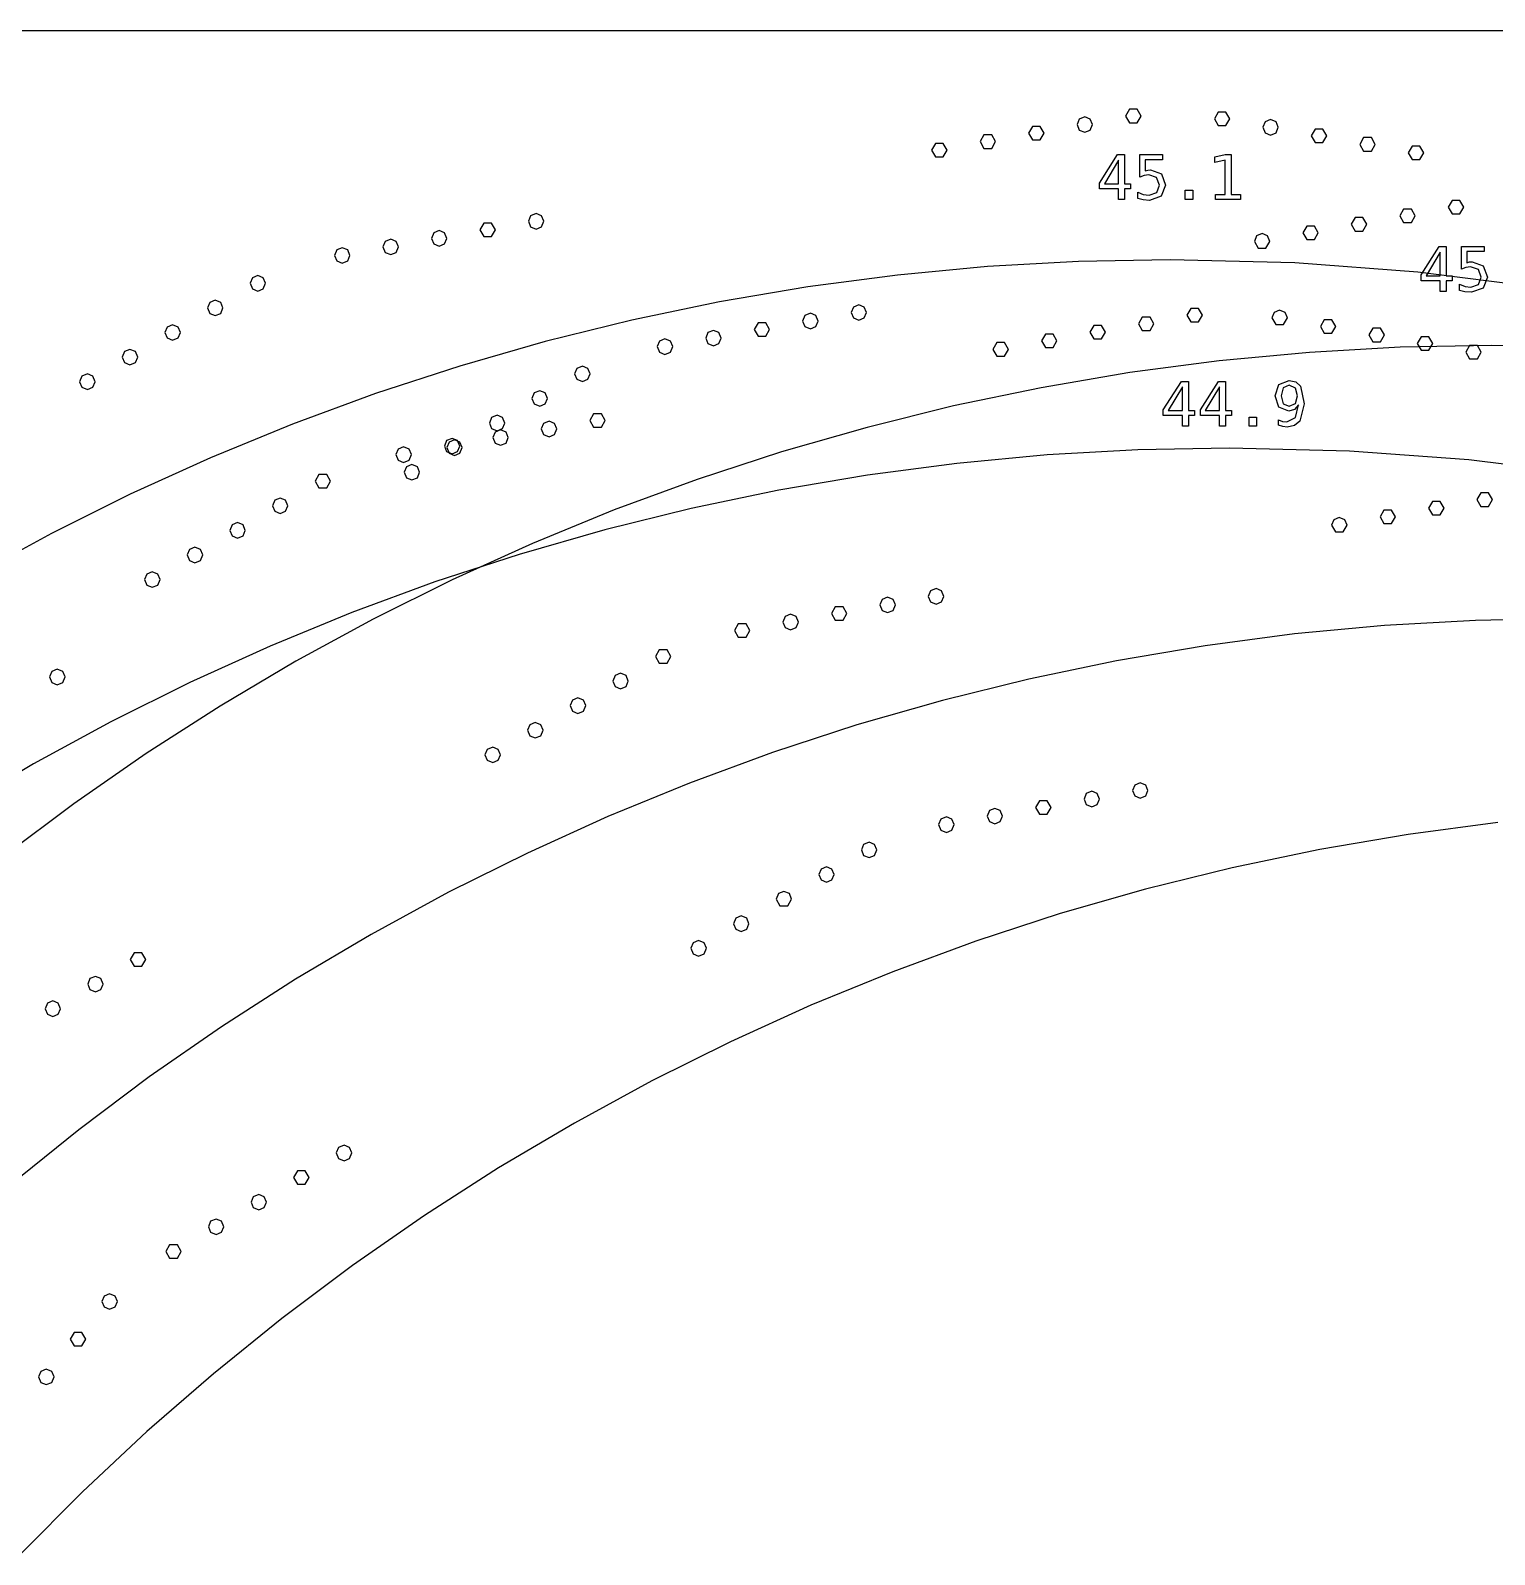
# Model space of a CAD drawing. Extents: x 0 to 302, y 3 to 305.
# Drawn here: x 75.6 to 151.2, y 226.1 to 304.7 of the extents above; entities that cross this region are included whole.
import ezdxf

# ---------------------------------------------------------------- set-up
doc = ezdxf.new("R2010")
doc.units = 0

msp = doc.modelspace()

# ---------------------------------------------------------------- linework, layer by layer
at = {"layer": '44.7', "color": 210}
msp.add_lwpolyline([(5.124733, 304.748579), (297.135278, 304.748579)], dxfattribs=at)
at = {"layer": '44.7', "color": 170}
msp.add_lwpolyline([(151.362579, 263.856522), (146.748879, 263.247986), (142.179914, 262.471403), (137.659578, 261.529372), (133.19176, 260.424495), (128.780354, 259.159371), (124.42925, 257.736601), (120.142341, 256.158785), (115.923518, 254.428523), (111.776673, 252.548416), (107.705696, 250.521064), (103.714481, 248.349067), (99.806919, 246.035026), (95.986901, 243.581542), (92.258319, 240.991213), (88.625064, 238.266641), (85.091029, 235.410426), (81.660105, 232.425169), (78.336184, 229.313469), (75.123157, 226.077927)], dxfattribs=at)
at = {"layer": '44.8', "color": 170}
msp.add_lwpolyline([(154.94679, 274.38871), (150.222231, 274.299919), (145.530734, 274.035279), (140.876189, 273.597392), (136.262489, 272.988856), (131.693524, 272.212273), (127.173188, 271.270242), (122.70537, 270.165365), (118.293964, 268.900241), (113.94286, 267.477471), (109.655951, 265.899655), (105.437128, 264.169393), (101.290283, 262.289286), (97.219306, 260.261934), (93.228091, 258.089937), (89.320529, 255.775896), (85.500511, 253.322412), (81.771929, 250.732083), (78.138674, 248.007511), (74.604639, 245.151296)], dxfattribs=at)
at = {"layer": '44.9', "color": 170}
for points in [[(135.03875, 286.6362), (135.40152, 286.6362), (135.40152, 285.127764), (135.71003, 285.127764), (135.71003, 284.873516), (135.40152, 284.873516), (135.40152, 284.321612), (135.08991, 284.321612), (135.08991, 284.873516), (134.10858, 284.873516), (134.10858, 285.169622), (135.03875, 286.6362)], [(136.9503, 286.6362), (137.31307, 286.6362), (137.31307, 285.127764), (137.62158, 285.127764), (137.62158, 284.873516), (137.31307, 284.873516), (137.31307, 284.321612), (137.00146, 284.321612), (137.00146, 284.873516), (136.02013, 284.873516), (136.02013, 285.169622), (136.9503, 286.6362)], [(140.05089, 284.369671), (140.05089, 284.658026), (140.25863, 284.569656), (140.48807, 284.540196), (140.93766, 284.763439), (141.09113, 285.423863), (140.8865, 285.185118), (140.58419, 285.102958), (140.06484, 285.309147), (139.88191, 285.893607), (140.06949, 286.471866), (140.60279, 286.678055), (140.951995, 286.605579), (141.19345, 286.388151), (141.38104, 285.476578), (141.1547, 284.58361), (140.878743, 284.353392), (140.50047, 284.276652), (140.27258, 284.301452), (140.05089, 284.369662), (140.05089, 284.369671)], [(140.60899, 285.347906), (140.92215, 285.492083), (141.03687, 285.890509), (140.92215, 286.288934), (140.60899, 286.433111), (140.29583, 286.295135), (140.19041, 285.890509), (140.29428, 285.484332), (140.60899, 285.347906), (140.60899, 285.347906)], [(135.08995, 286.350946), (134.35976, 285.127764), (135.08995, 285.127764), (135.08995, 286.350946)], [(137.00142, 286.350946), (136.27123, 285.127764), (137.00142, 285.127764), (137.00142, 286.350946)], [(138.5316, 284.794452), (138.92227, 284.794452), (138.92227, 284.321612), (138.5316, 284.321612), (138.5316, 284.794452)], [(137.52394, 283.19069), (132.799381, 283.101899), (128.107884, 282.837259), (123.453339, 282.399372), (118.839639, 281.790836), (114.270674, 281.014253), (109.750338, 280.072222), (105.28252, 278.967345), (100.871114, 277.702221), (96.52001, 276.279451), (92.233101, 274.701635), (88.014278, 272.971373), (83.867433, 271.091266), (79.796456, 269.063914), (75.805241, 266.891917), (71.897679, 264.577876)], [(155.982661, 281.820806), (149.878654, 282.579023), (143.722332, 283.037066), (137.52394, 283.19069), (137.52394, 283.19069)]]:
    msp.add_lwpolyline(points, dxfattribs=at)
at = {"layer": '45.0', "color": 170}
msp.add_lwpolyline([(148.34962, 293.594667), (148.71239, 293.594667), (148.71239, 292.086232), (149.0209, 292.086232), (149.0209, 291.831984), (148.71239, 291.831984), (148.71239, 291.28008), (148.40078, 291.28008), (148.40078, 291.831984), (147.41944, 291.831984), (147.41944, 292.12809), (148.34962, 293.594667)], close=True, dxfattribs=at)
for points in [[(149.49373, 293.594667), (150.66576, 293.594667), (150.66576, 293.331117), (149.77899, 293.331117), (149.77899, 292.76216), (149.91231, 292.79782), (150.04874, 292.81022), (150.61925, 292.59783), (150.83009, 292.022671), (150.60839, 291.445962), (150.00533, 291.235122), (149.66737, 291.259922), (149.39452, 291.334332), (149.39452, 291.652142), (149.68132, 291.53587), (149.97588, 291.49866), (150.3743, 291.635086), (150.51538, 292.022659), (150.36965, 292.408682), (149.96657, 292.546658), (149.72163, 292.517198), (149.49373, 292.431928), (149.49373, 293.594667)], [(148.40082, 293.309413), (147.67063, 292.086232), (148.40082, 292.086232), (148.40082, 293.309413)], [(151.06035, 288.48536), (146.335791, 288.396569), (141.644294, 288.131929), (136.989749, 287.694042), (132.376049, 287.085506), (127.807084, 286.308923), (123.286748, 285.366892), (118.81893, 284.262015), (114.407524, 282.996891), (110.05642, 281.574121), (105.769511, 279.996305), (101.550688, 278.266043), (97.403843, 276.385936), (93.332866, 274.358584), (89.341651, 272.186587), (85.434089, 269.872546), (81.614071, 267.419062), (77.885489, 264.828733), (74.252234, 262.104161)], [(157.492833, 288.322711), (151.06035, 288.48536), (151.06035, 288.48536)]]:
    msp.add_lwpolyline(points, dxfattribs=at)
at = {"layer": '45.1', "color": 170}
msp.add_lwpolyline([(131.74419, 298.339075), (132.10695, 298.339075), (132.10695, 296.83064), (132.41546, 296.83064), (132.41546, 296.576392), (132.107, 296.576392), (132.107, 296.024488), (131.79539, 296.024488), (131.79539, 296.576392), (130.81406, 296.576392), (130.81406, 296.872498), (131.74419, 298.339075)], close=True, dxfattribs=at)
for points in [[(132.8883, 298.339075), (134.06032, 298.339075), (134.06032, 298.075525), (133.17356, 298.075525), (133.17356, 297.506568), (133.30688, 297.542225), (133.44331, 297.554627), (134.01381, 297.342237), (134.22465, 296.767078), (134.00296, 296.190369), (133.3999, 295.979529), (133.06193, 296.004334), (132.78908, 296.078748), (132.78908, 296.396558), (133.07589, 296.280286), (133.37044, 296.243079), (133.76887, 296.379505), (133.90994, 296.767078), (133.76422, 297.153101), (133.36114, 297.291077), (133.11619, 297.261621), (132.8883, 297.176355), (132.8883, 298.339075)], [(136.80899, 296.288038), (137.29578, 296.288038), (137.29578, 298.056922), (136.77178, 297.9391), (136.77178, 298.224354), (137.29268, 298.339075), (137.60584, 298.339075), (137.60584, 296.288038), (138.08643, 296.288038), (138.08643, 296.024488), (136.80899, 296.024488), (136.80899, 296.288038)], [(131.79539, 298.053821), (131.06521, 296.83064), (131.79539, 296.83064), (131.79539, 298.053821)], [(135.237, 296.497327), (135.62767, 296.497327), (135.62767, 296.024488), (135.237, 296.024488), (135.237, 296.497327)], [(134.45493, 292.91348), (129.730371, 292.824689), (125.038874, 292.560049), (120.384329, 292.122162), (115.770629, 291.513626), (111.201664, 290.737043), (106.681328, 289.795012), (102.21351, 288.690135), (97.802104, 287.425011), (93.451, 286.002241), (89.164091, 284.424425), (84.945268, 282.694163), (80.798423, 280.814056), (76.727446, 278.786704), (72.736231, 276.614707)], [(153.491197, 291.473199), (147.235454, 292.268119), (140.887413, 292.750831), (134.45493, 292.91348), (134.45493, 292.91348)]]:
    msp.add_lwpolyline(points, dxfattribs=at)
at = {"layer": 'Sketch', "color": 7}
for points in [[(132.956754, 300.332735), (132.756754, 300.679145), (132.356755, 300.679145), (132.156755, 300.332735), (132.356755, 299.986326), (132.756754, 299.986326), (132.956754, 300.332735), (132.956754, 300.332735)], [(137.541091, 300.193816), (137.341092, 300.540226), (136.941092, 300.540226), (136.741092, 300.193816), (136.941092, 299.847406), (137.341092, 299.847406), (137.541091, 300.193816), (137.541091, 300.193816)], [(127.953937, 299.450602), (127.753937, 299.797012), (127.353938, 299.797012), (127.153938, 299.450602), (127.353938, 299.104193), (127.753937, 299.104193), (127.953937, 299.450602), (127.953937, 299.450602)], [(130.455345, 299.89167), (130.338188, 300.174512), (130.055346, 300.291669), (129.772504, 300.174512), (129.655346, 299.89167), (129.772504, 299.608828), (130.055346, 299.491671), (130.338188, 299.608828), (130.455345, 299.89167), (130.455345, 299.89167)], [(140.0425, 299.752751), (139.925343, 300.035593), (139.6425, 300.15275), (139.359658, 300.035593), (139.242501, 299.752751), (139.359658, 299.469908), (139.6425, 299.352751), (139.925343, 299.469908), (140.0425, 299.752751), (140.0425, 299.752751)], [(125.452528, 299.009537), (125.252528, 299.355947), (124.852529, 299.355947), (124.652529, 299.009537), (124.852529, 298.663127), (125.252528, 298.663127), (125.452528, 299.009537), (125.452528, 299.009537)], [(142.543908, 299.311686), (142.343909, 299.658095), (141.943909, 299.658095), (141.743909, 299.311686), (141.943909, 298.965276), (142.343909, 298.965276), (142.543908, 299.311686), (142.543908, 299.311686)], [(145.045317, 298.87062), (144.845317, 299.21703), (144.445318, 299.21703), (144.245318, 298.87062), (144.445318, 298.524211), (144.845317, 298.524211), (145.045317, 298.87062), (145.045317, 298.87062)], [(122.95112, 298.568472), (122.75112, 298.914882), (122.351121, 298.914882), (122.151121, 298.568472), (122.351121, 298.222062), (122.75112, 298.222062), (122.95112, 298.568472), (122.95112, 298.568472)], [(147.546726, 298.429553), (147.346726, 298.775962), (146.946726, 298.775962), (146.746727, 298.429553), (146.946726, 298.083143), (147.346726, 298.083143), (147.546726, 298.429553), (147.546726, 298.429553)], [(149.610993, 295.625478), (149.410994, 295.971888), (149.010994, 295.971888), (148.810994, 295.625478), (149.010994, 295.279069), (149.410994, 295.279069), (149.610993, 295.625478), (149.610993, 295.625478)], [(102.142158, 294.899291), (102.024839, 295.181835), (101.742159, 295.29883), (101.459479, 295.181835), (101.34216, 294.899291), (101.459479, 294.616746), (101.742159, 294.499751), (102.024839, 294.616746), (102.142158, 294.899291), (102.142158, 294.899291)], [(144.608176, 294.743348), (144.408177, 295.089758), (144.008177, 295.089758), (143.808177, 294.743348), (144.008177, 294.396938), (144.408177, 294.396938), (144.608176, 294.743348), (144.608176, 294.743348)], [(147.109585, 295.184413), (146.909585, 295.530823), (146.509586, 295.530823), (146.309586, 295.184413), (146.509586, 294.838004), (146.909585, 294.838004), (147.109585, 295.184413), (147.109585, 295.184413)], [(97.139341, 294.01716), (97.022021, 294.299705), (96.739342, 294.4167), (96.456662, 294.299705), (96.339342, 294.01716), (96.456662, 293.734615), (96.739342, 293.617621), (97.022021, 293.734615), (97.139341, 294.01716), (97.139341, 294.01716)], [(99.640751, 294.458225), (99.440751, 294.804636), (99.04075, 294.804636), (98.84075, 294.458225), (99.04075, 294.111815), (99.440751, 294.111815), (99.640751, 294.458225), (99.640751, 294.458225)], [(139.605359, 293.861215), (139.488202, 294.144058), (139.20536, 294.261215), (138.922518, 294.144058), (138.805361, 293.861215), (139.00536, 293.514805), (139.40536, 293.514805), (139.605359, 293.861215), (139.605359, 293.861215)], [(142.106768, 294.302283), (141.906768, 294.648693), (141.506769, 294.648693), (141.306769, 294.302283), (141.506769, 293.955873), (141.906768, 293.955873), (142.106768, 294.302283), (142.106768, 294.302283)], [(92.136523, 293.135027), (92.019204, 293.417572), (91.736524, 293.534567), (91.453845, 293.417572), (91.336525, 293.135027), (91.453845, 292.852482), (91.736524, 292.735488), (92.019204, 292.852482), (92.136523, 293.135027), (92.136523, 293.135027)], [(94.637933, 293.576092), (94.520614, 293.858637), (94.237934, 293.975632), (93.955255, 293.858637), (93.837935, 293.576092), (93.955255, 293.293548), (94.237934, 293.176553), (94.520614, 293.293548), (94.637933, 293.576092), (94.637933, 293.576092)], [(87.781143, 291.697632), (87.663824, 291.980177), (87.381144, 292.097172), (87.098464, 291.980177), (86.981145, 291.697632), (87.098464, 291.415088), (87.381144, 291.298093), (87.663824, 291.415088), (87.781143, 291.697632), (87.781143, 291.697632)], [(85.581443, 290.427634), (85.464123, 290.710179), (85.181443, 290.827173), (84.898764, 290.710179), (84.781444, 290.427634), (84.898764, 290.145089), (85.181443, 290.028095), (85.464123, 290.145089), (85.581443, 290.427634), (85.581443, 290.427634)], [(118.796397, 290.192034), (118.679078, 290.474579), (118.396398, 290.591573), (118.113718, 290.474579), (117.996399, 290.192034), (118.113718, 289.909489), (118.396398, 289.792494), (118.679078, 289.909489), (118.796397, 290.192034), (118.796397, 290.192034)], [(136.124234, 290.052224), (135.924234, 290.398634), (135.524234, 290.398634), (135.324235, 290.052224), (135.524234, 289.705815), (135.924234, 289.705815), (136.124234, 290.052224), (136.124234, 290.052224)], [(140.511609, 289.913305), (140.394452, 290.196147), (140.111609, 290.313304), (139.828767, 290.196147), (139.71161, 289.913305), (139.91161, 289.566895), (140.311609, 289.566895), (140.511609, 289.913305), (140.511609, 289.913305)], [(83.381739, 289.157636), (83.26442, 289.440181), (82.98174, 289.557175), (82.69906, 289.440181), (82.581741, 289.157636), (82.69906, 288.875091), (82.98174, 288.758096), (83.26442, 288.875091), (83.381739, 289.157636), (83.381739, 289.157636)], [(113.793582, 289.309903), (113.593582, 289.656314), (113.193582, 289.656314), (112.993581, 289.309903), (113.193582, 288.963493), (113.593582, 288.963493), (113.793582, 289.309903), (113.793582, 289.309903)], [(116.29499, 289.750969), (116.17767, 290.033513), (115.89499, 290.150508), (115.612311, 290.033513), (115.494991, 289.750969), (115.612311, 289.468424), (115.89499, 289.351429), (116.17767, 289.468424), (116.29499, 289.750969), (116.29499, 289.750969)], [(131.121417, 289.170091), (130.921417, 289.516501), (130.521418, 289.516501), (130.321418, 289.170091), (130.521418, 288.823682), (130.921417, 288.823682), (131.121417, 289.170091), (131.121417, 289.170091)], [(133.622825, 289.611157), (133.422826, 289.957566), (133.022826, 289.957566), (132.822826, 289.611157), (133.022826, 289.264747), (133.422826, 289.264747), (133.622825, 289.611157), (133.622825, 289.611157)], [(143.013017, 289.47224), (142.813018, 289.81865), (142.413018, 289.81865), (142.213019, 289.47224), (142.413018, 289.12583), (142.813018, 289.12583), (143.013017, 289.47224), (143.013017, 289.47224)], [(108.790765, 288.427773), (108.673445, 288.710318), (108.390766, 288.827313), (108.108086, 288.710318), (107.990767, 288.427773), (108.108086, 288.145228), (108.390766, 288.028234), (108.673445, 288.145228), (108.790765, 288.427773), (108.790765, 288.427773)], [(111.292172, 288.868838), (111.174853, 289.151383), (110.892173, 289.268378), (110.609493, 289.151383), (110.492174, 288.868838), (110.609493, 288.586293), (110.892173, 288.469299), (111.174853, 288.586293), (111.292172, 288.868838), (111.292172, 288.868838)], [(128.620008, 288.729026), (128.420009, 289.075436), (128.020009, 289.075436), (127.820009, 288.729026), (128.020009, 288.382617), (128.420009, 288.382617), (128.620008, 288.729026), (128.620008, 288.729026)], [(145.514426, 289.031175), (145.314426, 289.377584), (144.914427, 289.377584), (144.714427, 289.031175), (144.914427, 288.684765), (145.314426, 288.684765), (145.514426, 289.031175), (145.514426, 289.031175)], [(148.015835, 288.590107), (147.815835, 288.936517), (147.415835, 288.936517), (147.215836, 288.590107), (147.415835, 288.243697), (147.815835, 288.243697), (148.015835, 288.590107), (148.015835, 288.590107)], [(81.182038, 287.887637), (81.064719, 288.170182), (80.782039, 288.287177), (80.49936, 288.170182), (80.38204, 287.887637), (80.49936, 287.605092), (80.782039, 287.488098), (81.064719, 287.605092), (81.182038, 287.887637), (81.182038, 287.887637)], [(126.1186, 288.287961), (125.9186, 288.634371), (125.5186, 288.634371), (125.318601, 288.287961), (125.5186, 287.941551), (125.9186, 287.941551), (126.1186, 288.287961), (126.1186, 288.287961)], [(150.517243, 288.149042), (150.317243, 288.495451), (149.917244, 288.495451), (149.717244, 288.149042), (149.917244, 287.802632), (150.317243, 287.802632), (150.517243, 288.149042), (150.517243, 288.149042)], [(104.527925, 287.02406), (104.410606, 287.306605), (104.127926, 287.423599), (103.845247, 287.306605), (103.727927, 287.02406), (103.845247, 286.741515), (104.127926, 286.62452), (104.410606, 286.741515), (104.527925, 287.02406), (104.527925, 287.02406)], [(78.982338, 286.617639), (78.86518, 286.900482), (78.582337, 287.017639), (78.299494, 286.900482), (78.182337, 286.617639), (78.299494, 286.334796), (78.582337, 286.217638), (78.86518, 286.334796), (78.982338, 286.617639), (78.982338, 286.617639)], [(102.328222, 285.754059), (102.210902, 286.036604), (101.928223, 286.153598), (101.645543, 286.036604), (101.528224, 285.754059), (101.645543, 285.471514), (101.928223, 285.354519), (102.210902, 285.471514), (102.328222, 285.754059), (102.328222, 285.754059)], [(100.128521, 284.484063), (100.011202, 284.766608), (99.728522, 284.883602), (99.445842, 284.766608), (99.328523, 284.484063), (99.445842, 284.201518), (99.728522, 284.084524), (100.011202, 284.201518), (100.128521, 284.484063), (100.128521, 284.484063)], [(105.309639, 284.61878), (105.109638, 284.96519), (104.709638, 284.96519), (104.509638, 284.61878), (104.709638, 284.272369), (105.109638, 284.272369), (105.309639, 284.61878), (105.309639, 284.61878)], [(100.306821, 283.736647), (100.189502, 284.019192), (99.906822, 284.136186), (99.624142, 284.019192), (99.506823, 283.736647), (99.624142, 283.454102), (99.906822, 283.337107), (100.189502, 283.454102), (100.306821, 283.736647), (100.306821, 283.736647)], [(102.808229, 284.177714), (102.690909, 284.460259), (102.408229, 284.577254), (102.12555, 284.460259), (102.00823, 284.177714), (102.12555, 283.89517), (102.408229, 283.778175), (102.690909, 283.89517), (102.808229, 284.177714), (102.808229, 284.177714)], [(95.304004, 282.854516), (95.186684, 283.137061), (94.904005, 283.254056), (94.621325, 283.137061), (94.504005, 282.854516), (94.621325, 282.571971), (94.904005, 282.454977), (95.186684, 282.571971), (95.304004, 282.854516), (95.304004, 282.854516)], [(97.805411, 283.295581), (97.688092, 283.578126), (97.405412, 283.695121), (97.122732, 283.578126), (97.005413, 283.295581), (97.122732, 283.013037), (97.405412, 282.896042), (97.688092, 283.013037), (97.805411, 283.295581), (97.805411, 283.295581)], [(97.928821, 283.214065), (97.811663, 283.496908), (97.52882, 283.614065), (97.245977, 283.496908), (97.128819, 283.214065), (97.245977, 282.931222), (97.52882, 282.814064), (97.811663, 282.931222), (97.928821, 283.214065), (97.928821, 283.214065)], [(91.133707, 281.484484), (90.933707, 281.830895), (90.533707, 281.830895), (90.333706, 281.484484), (90.533707, 281.138074), (90.933707, 281.138074), (91.133707, 281.484484), (91.133707, 281.484484)], [(95.729117, 281.944064), (95.611798, 282.226608), (95.329118, 282.343603), (95.046438, 282.226608), (94.929119, 281.944064), (95.046438, 281.661519), (95.329118, 281.544524), (95.611798, 281.661519), (95.729117, 281.944064), (95.729117, 281.944064)], [(151.095066, 280.529902), (150.895066, 280.876312), (150.495067, 280.876312), (150.295067, 280.529902), (150.495067, 280.183493), (150.895066, 280.183493), (151.095066, 280.529902), (151.095066, 280.529902)], [(88.934004, 280.214486), (88.816685, 280.497031), (88.534005, 280.614025), (88.251325, 280.497031), (88.134006, 280.214486), (88.251325, 279.931941), (88.534005, 279.814947), (88.816685, 279.931941), (88.934004, 280.214486), (88.934004, 280.214486)], [(148.593658, 280.088837), (148.393658, 280.435247), (147.993658, 280.435247), (147.793659, 280.088837), (147.993658, 279.742428), (148.393658, 279.742428), (148.593658, 280.088837), (148.593658, 280.088837)], [(86.734303, 278.944488), (86.616984, 279.227032), (86.334304, 279.344027), (86.051624, 279.227032), (85.934305, 278.944488), (86.051624, 278.661943), (86.334304, 278.544948), (86.616984, 278.661943), (86.734303, 278.944488), (86.734303, 278.944488)], [(143.59084, 279.206704), (143.473683, 279.489547), (143.190841, 279.606704), (142.907999, 279.489547), (142.790841, 279.206704), (142.990841, 278.860295), (143.390841, 278.860295), (143.59084, 279.206704), (143.59084, 279.206704)], [(146.092249, 279.647769), (145.892249, 279.994179), (145.49225, 279.994179), (145.29225, 279.647769), (145.49225, 279.30136), (145.892249, 279.30136), (146.092249, 279.647769), (146.092249, 279.647769)], [(84.5346, 277.674489), (84.41728, 277.957034), (84.134601, 278.074029), (83.851921, 277.957034), (83.734602, 277.674489), (83.851921, 277.391944), (84.134601, 277.27495), (84.41728, 277.391944), (84.5346, 277.674489), (84.5346, 277.674489)], [(82.334899, 276.404491), (82.21758, 276.687036), (81.9349, 276.80403), (81.65222, 276.687036), (81.534901, 276.404491), (81.65222, 276.121946), (81.9349, 276.004951), (82.21758, 276.121946), (82.334899, 276.404491), (82.334899, 276.404491)], [(120.28047, 275.096458), (120.163151, 275.379003), (119.880471, 275.495997), (119.597791, 275.379003), (119.480472, 275.096458), (119.597791, 274.813913), (119.880471, 274.696918), (120.163151, 274.813913), (120.28047, 275.096458), (120.28047, 275.096458)], [(122.781878, 275.537523), (122.664558, 275.820068), (122.381878, 275.937062), (122.099199, 275.820068), (121.981879, 275.537523), (122.099199, 275.254978), (122.381878, 275.137983), (122.664558, 275.254978), (122.781878, 275.537523), (122.781878, 275.537523)], [(115.277653, 274.214325), (115.160333, 274.49687), (114.877654, 274.613864), (114.594974, 274.49687), (114.477654, 274.214325), (114.594974, 273.93178), (114.877654, 273.814785), (115.160333, 273.93178), (115.277653, 274.214325), (115.277653, 274.214325)], [(117.779063, 274.655393), (117.579063, 275.001803), (117.179062, 275.001803), (116.979062, 274.655393), (117.179062, 274.308982), (117.579063, 274.308982), (117.779063, 274.655393), (117.779063, 274.655393)], [(112.776245, 273.77326), (112.576245, 274.11967), (112.176245, 274.11967), (111.976244, 273.77326), (112.176245, 273.426849), (112.576245, 273.426849), (112.776245, 273.77326), (112.776245, 273.77326)], [(108.69849, 272.436912), (108.498489, 272.783322), (108.098489, 272.783322), (107.898488, 272.436912), (108.098489, 272.090501), (108.498489, 272.090501), (108.69849, 272.436912), (108.69849, 272.436912)], [(77.430025, 271.379079), (77.312705, 271.661624), (77.030026, 271.778619), (76.747346, 271.661624), (76.630027, 271.379079), (76.747346, 271.096534), (77.030026, 270.97954), (77.312705, 271.096534), (77.430025, 271.379079), (77.430025, 271.379079)], [(106.498786, 271.166913), (106.381467, 271.449458), (106.098787, 271.566453), (105.816107, 271.449458), (105.698788, 271.166913), (105.816107, 270.884368), (106.098787, 270.767374), (106.381467, 270.884368), (106.498786, 271.166913), (106.498786, 271.166913)], [(104.299085, 269.896915), (104.181766, 270.17946), (103.899086, 270.296454), (103.616407, 270.17946), (103.499087, 269.896915), (103.616407, 269.61437), (103.899086, 269.497375), (104.181766, 269.61437), (104.299085, 269.896915), (104.299085, 269.896915)], [(102.099382, 268.626916), (101.982062, 268.909461), (101.699383, 269.026456), (101.416703, 268.909461), (101.299384, 268.626916), (101.416703, 268.344372), (101.699383, 268.227377), (101.982062, 268.344372), (102.099382, 268.626916), (102.099382, 268.626916)], [(99.899681, 267.356918), (99.782362, 267.639463), (99.499682, 267.756458), (99.217002, 267.639463), (99.099683, 267.356918), (99.217002, 267.074373), (99.499682, 266.957379), (99.782362, 267.074373), (99.899681, 267.356918), (99.899681, 267.356918)], [(133.317116, 265.517269), (133.199797, 265.799814), (132.917117, 265.916808), (132.634438, 265.799814), (132.517118, 265.517269), (132.634438, 265.234724), (132.917117, 265.117729), (133.199797, 265.234724), (133.317116, 265.517269), (133.317116, 265.517269)], [(130.815709, 265.076201), (130.698389, 265.358746), (130.41571, 265.47574), (130.13303, 265.358746), (130.015711, 265.076201), (130.13303, 264.793656), (130.41571, 264.676661), (130.698389, 264.793656), (130.815709, 265.076201), (130.815709, 265.076201)], [(125.812892, 264.194071), (125.695572, 264.476615), (125.412892, 264.59361), (125.130213, 264.476615), (125.012893, 264.194071), (125.130213, 263.911526), (125.412892, 263.794531), (125.695572, 263.911526), (125.812892, 264.194071), (125.812892, 264.194071)], [(128.314302, 264.635136), (128.114301, 264.981546), (127.714301, 264.981546), (127.514301, 264.635136), (127.714301, 264.288725), (128.114301, 264.288725), (128.314302, 264.635136), (128.314302, 264.635136)], [(123.311484, 263.753003), (123.194165, 264.035548), (122.911485, 264.152542), (122.628805, 264.035548), (122.511486, 263.753003), (122.628805, 263.470458), (122.911485, 263.353463), (123.194165, 263.470458), (123.311484, 263.753003), (123.311484, 263.753003)], [(119.326269, 262.450339), (119.208949, 262.732884), (118.92627, 262.849878), (118.64359, 262.732884), (118.526271, 262.450339), (118.64359, 262.167794), (118.92627, 262.0508), (119.208949, 262.167794), (119.326269, 262.450339), (119.326269, 262.450339)], [(117.126568, 261.180341), (117.009249, 261.462885), (116.726569, 261.57988), (116.443889, 261.462885), (116.32657, 261.180341), (116.443889, 260.897796), (116.726569, 260.780801), (117.009249, 260.897796), (117.126568, 261.180341), (117.126568, 261.180341)], [(114.926868, 259.910342), (114.80971, 260.193185), (114.526867, 260.310343), (114.244024, 260.193185), (114.126866, 259.910342), (114.326867, 259.563932), (114.726867, 259.563932), (114.926868, 259.910342), (114.926868, 259.910342)], [(112.727164, 258.640344), (112.609845, 258.922889), (112.327165, 259.039883), (112.044485, 258.922889), (111.927166, 258.640344), (112.044485, 258.357799), (112.327165, 258.240804), (112.609845, 258.357799), (112.727164, 258.640344), (112.727164, 258.640344)], [(110.527463, 257.370345), (110.410144, 257.65289), (110.127464, 257.769885), (109.844785, 257.65289), (109.727465, 257.370345), (109.844785, 257.0878), (110.127464, 256.970806), (110.410144, 257.0878), (110.527463, 257.370345), (110.527463, 257.370345)], [(81.600589, 256.791931), (81.400589, 257.138342), (81.000588, 257.138342), (80.800588, 256.791931), (81.000588, 256.44552), (81.400589, 256.44552), (81.600589, 256.791931), (81.600589, 256.791931)], [(79.400886, 255.521933), (79.283566, 255.804478), (79.000887, 255.921472), (78.718207, 255.804478), (78.600887, 255.521933), (78.718207, 255.239388), (79.000887, 255.122393), (79.283566, 255.239388), (79.400886, 255.521933), (79.400886, 255.521933)], [(77.201185, 254.251934), (77.083866, 254.534479), (76.801186, 254.651474), (76.518506, 254.534479), (76.401187, 254.251934), (76.518506, 253.969389), (76.801186, 253.852395), (77.083866, 253.969389), (77.201185, 254.251934), (77.201185, 254.251934)], [(92.228369, 246.805358), (92.111049, 247.087903), (91.828369, 247.204898), (91.54569, 247.087903), (91.42837, 246.805358), (91.54569, 246.522813), (91.828369, 246.405819), (92.111049, 246.522813), (92.228369, 246.805358), (92.228369, 246.805358)], [(90.028668, 245.53536), (89.828668, 245.881771), (89.428667, 245.881771), (89.228667, 245.53536), (89.428667, 245.188949), (89.828668, 245.188949), (90.028668, 245.53536), (90.028668, 245.53536)], [(87.828965, 244.265362), (87.711645, 244.547906), (87.428965, 244.664901), (87.146286, 244.547906), (87.028966, 244.265362), (87.146286, 243.982817), (87.428965, 243.865822), (87.711645, 243.982817), (87.828965, 244.265362), (87.828965, 244.265362)], [(85.629264, 242.995363), (85.511944, 243.277908), (85.229265, 243.394903), (84.946585, 243.277908), (84.829265, 242.995363), (84.946585, 242.712818), (85.229265, 242.595824), (85.511944, 242.712818), (85.629264, 242.995363), (85.629264, 242.995363)], [(83.429563, 241.725365), (83.229563, 242.071775), (82.829562, 242.071775), (82.629562, 241.725365), (82.829562, 241.378954), (83.229563, 241.378954), (83.429563, 241.725365), (83.429563, 241.725365)], [(80.130224, 239.138235), (80.012904, 239.42078), (79.730224, 239.537775), (79.447545, 239.42078), (79.330225, 239.138235), (79.447545, 238.85569), (79.730224, 238.738696), (80.012904, 238.85569), (80.130224, 239.138235), (80.130224, 239.138235)], [(78.497546, 237.192486), (78.297545, 237.538897), (77.897545, 237.538897), (77.697544, 237.192486), (77.897545, 236.846076), (78.297545, 236.846076), (78.497546, 237.192486), (78.497546, 237.192486)], [(76.864867, 235.246735), (76.747548, 235.52928), (76.464868, 235.646275), (76.182188, 235.52928), (76.064869, 235.246735), (76.182188, 234.96419), (76.464868, 234.847196), (76.747548, 234.96419), (76.864867, 235.246735), (76.864867, 235.246735)]]:
    msp.add_lwpolyline(points, dxfattribs=at)

doc.saveas('drawing.dxf')
